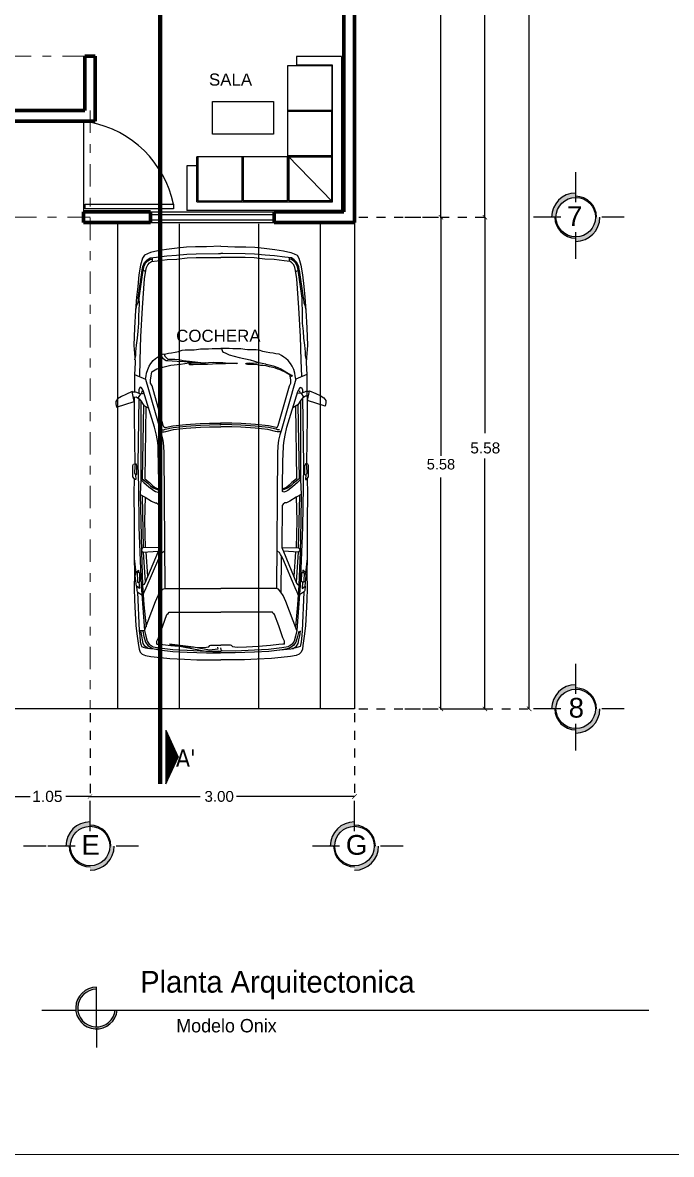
# Model space of a CAD drawing. Header units: inches. Extents: x 0.9 to 45.9, y 0.4 to 30.4.
# Drawn here: x 9.45 to 16.81, y 0.38 to 13.21 of the extents above; entities that cross this region are included whole.
import ezdxf

# ---------------------------------------------------------------- set-up
doc = ezdxf.new("R2010")
doc.units = ezdxf.units.IN
doc.header["$MEASUREMENT"] = 0
for name, pattern in [('ACAD_ISO02W100', [15, 12, -3]), ('DASHDOT', [25.4, 12.7, -6.35, 0, -6.35]), ('JIS_09_08', [10.75, 8, -0.55, 0.55, -0.55, 0.55, -0.55])]:
    doc.linetypes.add(name, pattern=pattern)
for name, color, linetype in [('ACABADO', 7, 'Continuous'), ('corte', 6, 'Continuous'), ('MUEBLES', 8, 'Continuous'), ('MUROHATCH', 5, 'Continuous'), ('MUROS', 9, 'Continuous'), ('TEXTO', 142, 'Continuous'), ('TEXTOS', 7, 'Continuous'), ('VENTANAS', 143, 'Continuous')]:
    doc.layers.add(name, color=color, linetype=linetype)
for name, color, linetype, lineweight in [('EJES', 252, 'DASHDOT', 9), ('MUROS 12CMS', 12, 'Continuous', 70), ('PIE D PLANO', 1, 'Continuous', 18), ('sombras', 253, 'Continuous', 0)]:
    doc.layers.add(name, color=color, linetype=linetype, lineweight=lineweight)
doc.styles.add('COTAS', font='Tahoma.ttf', dxfattribs={"height": 0.1})
doc.styles.add('COTAS II', font='Arial.ttf', dxfattribs={"height": 0.1})
doc.styles.get("Standard").update_dxf_attribs({"font": 'Arial.ttf'})
doc.styles.add('TEXTO', font='Arial.ttf', dxfattribs={"width": 0.8, "height": 0.2})

# ---------------------------------------------------------------- blocks, each defined once
blk = doc.blocks.new('_ArchTick')
at = {"color": 0, "linetype": 'ByBlock', "const_width": 0.15}
blk.add_lwpolyline([(-0.5, -0.5), (0.5, 0.5)], dxfattribs=at)
blk = doc.blocks.new('sillon L')
at = {"color": 6}
blk.add_line((36.358, 22.656), (36.968, 23.282), dxfattribs=at)
at = {"layer": 'TEXTOS', "ltscale": 2}
for p, q in [((34.985, 22.794), (34.985, 23.402)), ((37.088, 23.402), (34.985, 23.402)), ((37.088, 21.307), (37.088, 23.402)), ((35.122, 22.794), (34.985, 22.794)), ((36.48, 21.307), (36.48, 21.437)), ((37.088, 21.307), (36.48, 21.307))]:
    blk.add_line(p, q, dxfattribs=at)
at = {"layer": 'TEXTOS', "color": 6, "ltscale": 2}
for p, q in [((35.122, 23.282), (36.968, 23.282)), ((35.122, 23.282), (35.122, 22.672)), ((35.138, 22.672), (35.138, 23.272)), ((35.138, 23.272), (35.738, 23.272)), ((35.738, 23.272), (35.738, 22.672)), ((36.358, 23.272), (35.754, 23.272)), ((35.754, 22.672), (35.754, 23.272)), ((36.358, 23.272), (36.358, 22.672)), ((36.358, 21.437), (36.358, 23.272)), ((36.958, 23.272), (36.374, 23.272)), ((36.374, 22.672), (36.374, 23.272)), ((36.958, 23.272), (36.958, 22.672)), ((36.968, 23.282), (36.968, 21.427)), ((36.358, 22.672), (35.122, 22.672)), ((36.358, 22.656), (36.968, 22.656)), ((36.374, 22.672), (36.968, 22.672)), ((36.958, 22.656), (36.958, 22.056)), ((36.958, 22.056), (36.358, 22.056)), ((36.358, 22.037), (36.958, 22.037)), ((36.958, 21.437), (36.958, 22.037)), ((36.958, 21.437), (36.358, 21.437)), ((36.968, 21.427), (36.48, 21.427))]:
    blk.add_line(p, q, dxfattribs=at)
blk = doc.blocks.new('A$C55436A61')
at = {"color": 7}
for p, q in [((0.279, 3.015), (0.251, 2.968)), ((2.101, 3.023), (2.13, 2.977))]:
    blk.add_line(p, q, dxfattribs=at)
for points in [[(1.189, 4.689), (1.03, 4.683), (0.904, 4.682), (0.801, 4.679), (0.696, 4.669), (0.574, 4.651), (0.477, 4.636), (0.393, 4.618), (0.358, 4.604), (0.324, 4.587), (0.303, 4.556), (0.279, 4.474), (0.261, 4.364), (0.248, 4.233), (0.235, 4.111), (0.222, 3.96), (0.212, 3.765), (0.204, 3.564), (0.214, 3.429), (0.22, 3.373), (0.211, 3.23), (0.21, 3.036)], [(1.189, 4.689), (1.349, 4.683), (1.475, 4.682), (1.578, 4.679), (1.683, 4.669), (1.805, 4.651), (1.902, 4.636), (1.986, 4.618), (2.021, 4.604), (2.055, 4.587), (2.076, 4.556), (2.099, 4.474), (2.118, 4.364), (2.131, 4.233), (2.144, 4.111), (2.157, 3.96), (2.167, 3.765), (2.175, 3.564), (2.164, 3.429), (2.159, 3.373), (2.168, 3.23), (2.171, 2.753), (2.164, 2.223)], [(0.27, 3.211), (0.277, 3.398), (0.284, 3.668), (0.303, 3.99), (0.326, 4.322), (0.34, 4.415), (0.347, 4.448), (0.361, 4.48), (0.382, 4.501), (0.403, 4.516), (0.468, 4.524), (0.582, 4.539), (0.69, 4.545), (0.809, 4.557), (0.912, 4.561), (1.053, 4.562), (1.164, 4.563), (1.189, 4.563)], [(0.298, 4.423), (0.305, 4.461), (0.325, 4.505), (0.355, 4.534), (0.388, 4.557), (0.462, 4.566), (0.578, 4.582), (0.687, 4.587), (0.806, 4.6), (0.911, 4.604), (1.164, 4.606), (1.188, 4.606)], [(0.312, 4.42), (0.319, 4.457), (0.337, 4.496), (0.364, 4.523), (0.393, 4.543), (0.412, 4.545)], [(0.413, 4.56), (0.412, 4.517)], [(2.109, 3.211), (2.102, 3.398), (2.095, 3.668), (2.076, 3.99), (2.052, 4.322), (2.039, 4.415), (2.032, 4.448), (2.018, 4.48), (1.997, 4.501), (1.976, 4.516), (1.911, 4.524), (1.796, 4.539), (1.689, 4.545), (1.57, 4.557), (1.467, 4.561), (1.326, 4.562), (1.214, 4.563), (1.189, 4.563)], [(2.081, 4.423), (2.074, 4.461), (2.054, 4.505), (2.024, 4.534), (1.991, 4.557), (1.916, 4.566), (1.8, 4.582), (1.692, 4.587), (1.573, 4.6), (1.468, 4.604), (1.215, 4.606), (1.191, 4.606)], [(1.966, 4.56), (1.967, 4.517)], [(2.067, 4.42), (2.06, 4.457), (2.042, 4.496), (2.015, 4.523), (1.986, 4.543), (1.966, 4.545)], [(0.217, 3.4), (0.226, 3.45), (0.225, 3.493), (0.234, 3.567), (0.246, 3.646), (0.252, 3.725), (0.261, 3.816), (0.26, 3.906), (0.263, 3.966), (0.267, 4.04), (0.266, 4.102), (0.311, 4.417)], [(0.252, 4.099), (0.252, 4.103), (0.297, 4.419)], [(0.338, 4.404), (0.298, 4.423)], [(2.04, 4.404), (2.081, 4.423)], [(2.162, 3.4), (2.153, 3.45), (2.153, 3.493), (2.144, 3.567), (2.133, 3.646), (2.127, 3.725), (2.118, 3.816), (2.119, 3.906), (2.116, 3.966), (2.112, 4.04), (2.113, 4.102), (2.068, 4.417)], [(2.127, 4.099), (2.127, 4.103), (2.082, 4.419)], [(0.252, 4.099), (0.248, 4.047), (0.235, 4.021), (0.222, 3.965)], [(2.127, 4.099), (2.131, 4.047), (2.143, 4.021), (2.157, 3.965)], [(0.338, 3.181), (0.345, 3.222), (0.347, 3.25), (0.361, 3.291), (0.377, 3.33), (0.398, 3.361), (0.425, 3.394), (0.45, 3.416), (0.474, 3.431), (0.501, 3.452), (0.526, 3.465), (0.565, 3.47), (0.596, 3.479), (0.632, 3.482), (0.672, 3.49), (0.71, 3.497), (0.753, 3.511), (0.786, 3.516), (0.846, 3.517), (0.887, 3.517), (0.915, 3.52), (0.961, 3.525), (1.018, 3.526), (1.052, 3.526), (1.092, 3.529), (1.125, 3.532), (1.159, 3.532), (1.189, 3.53)], [(0.548, 3.467), (0.556, 3.444), (0.572, 3.427), (0.591, 3.41), (0.618, 3.41), (0.668, 3.409), (0.713, 3.404), (0.763, 3.394), (0.837, 3.387), (0.901, 3.379), (0.995, 3.367), (1.052, 3.371), (1.106, 3.375), (1.152, 3.372), (1.214, 3.37), (1.278, 3.364), (1.376, 3.363), (1.381, 3.361), (1.364, 3.356), (1.307, 3.359), (1.245, 3.355), (1.135, 3.356), (1.095, 3.351), (1.039, 3.347), (0.996, 3.347), (0.915, 3.348), (0.877, 3.344), (0.834, 3.346), (0.837, 3.356), (1.001, 3.362), (1.018, 3.371), (1.016, 3.37)], [(2.041, 3.181), (2.034, 3.222), (2.032, 3.25), (2.018, 3.291), (2.001, 3.33), (1.98, 3.361), (1.954, 3.394), (1.928, 3.416), (1.905, 3.431), (1.878, 3.452), (1.852, 3.465), (1.814, 3.47), (1.783, 3.479), (1.747, 3.482), (1.707, 3.49), (1.669, 3.497), (1.626, 3.511), (1.592, 3.516), (1.532, 3.517), (1.492, 3.517), (1.464, 3.52), (1.418, 3.525), (1.361, 3.526), (1.327, 3.526), (1.287, 3.529), (1.254, 3.532), (1.22, 3.532), (1.189, 3.53)], [(1.2, 3.53), (1.208, 3.496), (1.222, 3.489), (1.246, 3.479), (1.286, 3.46), (1.398, 3.43), (1.522, 3.402), (1.622, 3.373), (1.696, 3.356), (1.701, 3.353), (1.741, 3.346), (1.784, 3.334), (1.837, 3.314), (1.87, 3.299), (1.908, 3.277), (1.96, 3.248), (1.991, 3.229), (2, 3.217), (1.991, 3.213), (1.965, 3.234), (1.943, 3.246), (1.92, 3.261), (1.886, 3.277), (1.863, 3.287), (1.839, 3.297), (1.81, 3.307), (1.782, 3.314), (1.744, 3.324), (1.705, 3.334), (1.667, 3.339), (1.639, 3.339), (1.605, 3.345), (1.562, 3.35), (1.529, 3.348), (1.493, 3.35), (1.479, 3.353), (1.474, 3.36), (1.486, 3.365), (1.52, 3.367), (1.562, 3.364), (1.598, 3.366), (1.612, 3.376)], [(0.4, 3.219), (0.407, 3.266), (0.464, 3.299), (0.533, 3.32), (0.624, 3.341), (0.732, 3.354), (0.88, 3.374)], [(0.506, 3.455), (0.529, 3.425), (0.551, 3.406), (0.57, 3.396), (0.589, 3.396), (0.637, 3.391), (0.696, 3.385), (0.777, 3.383), (0.847, 3.375), (0.958, 3.371)], [(0.212, 3.237), (0.338, 3.181), (0.505, 2.595), (0.518, 2.552), (0.532, 2.49), (0.54, 2.423), (0.545, 2.342), (0.556, 0.808)], [(0.559, 2.634), (0.548, 2.634), (0.538, 2.657), (0.41, 3.108), (0.393, 3.138), (0.393, 3.17), (0.4, 3.219)], [(1.819, 2.634), (1.831, 2.634), (1.841, 2.657), (1.969, 3.108), (1.985, 3.138), (1.986, 3.17), (1.979, 3.219)], [(2.167, 3.237), (2.041, 3.181), (1.874, 2.595), (1.861, 2.552), (1.846, 2.49), (1.839, 2.423), (1.834, 2.342), (1.823, 0.808)], [(0.283, 2.936), (0.283, 2.93), (0.283, 2.044), (0.317, 2.011), (0.374, 1.962), (0.429, 1.921), (0.451, 1.907), (0.475, 1.903), (0.487, 1.908), (0.487, 1.925), (0.486, 1.949), (0.484, 2.256), (0.481, 2.328), (0.478, 2.421), (0.475, 2.466), (0.46, 2.547), (0.44, 2.64), (0.313, 3.042), (0.301, 3.071), (0.286, 3.088), (0.277, 3.09), (0.262, 3.064), (0.262, 3.022)], [(2.095, 2.939), (2.096, 2.93), (2.096, 2.044), (2.062, 2.011), (2.004, 1.962), (1.95, 1.921), (1.928, 1.907), (1.904, 1.903), (1.892, 1.908), (1.892, 1.925), (1.892, 1.949), (1.895, 2.256), (1.898, 2.328), (1.901, 2.421), (1.904, 2.466), (1.919, 2.547), (1.938, 2.64), (2.066, 3.042), (2.078, 3.071), (2.093, 3.088), (2.102, 3.09), (2.116, 3.064), (2.117, 3.029)], [(0.32, 3.021), (0.283, 3.014), (0.237, 3.031), (0.221, 3.036), (0.204, 3.036), (0.189, 3.036), (0.185, 3.041), (0.113, 3.01), (0.065, 2.987), (0.02, 2.961), (0, 2.928), (0, 2.902), (0.009, 2.866), (0.208, 2.931), (0.185, 3.041)], [(0.198, 2.979), (0.23, 2.981), (0.265, 2.959), (0.282, 2.937), (0.317, 2.883), (0.373, 2.852)], [(0.209, 2.98), (0.208, 2.753), (0.215, 2.223)], [(0.261, 2.962), (0.25, 2.219), (0.255, 1.966), (0.261, 1.505), (0.288, 0.842), (0.296, 0.743), (0.326, 0.331)], [(0.294, 3.049), (0.291, 3.015)], [(2.183, 2.988), (2.151, 2.99), (2.116, 2.968), (2.099, 2.946), (2.065, 2.89), (2.009, 2.859)], [(2.118, 2.969), (2.129, 2.219), (2.124, 1.966), (2.118, 1.505), (2.091, 0.842), (2.083, 0.743), (2.053, 0.331)], [(2.061, 3.029), (2.098, 3.022), (2.143, 3.04), (2.159, 3.045), (2.176, 3.045), (2.191, 3.046), (2.195, 3.05), (2.268, 3.02), (2.316, 2.997), (2.361, 2.972), (2.381, 2.939), (2.382, 2.913), (2.373, 2.877), (2.174, 2.94), (2.195, 3.05)], [(2.085, 3.049), (2.087, 3.024)], [(0.314, 2.888), (0.3, 2.054), (0.361, 2.005), (0.393, 1.974), (0.423, 1.95), (0.449, 1.939), (0.487, 1.925)], [(0.339, 2.87), (0.328, 2.052), (0.381, 2.01), (0.412, 1.979), (0.439, 1.958), (0.46, 1.948), (0.486, 1.939)], [(2.065, 2.891), (2.079, 2.054), (2.017, 2.005), (1.986, 1.974), (1.956, 1.95), (1.93, 1.939), (1.892, 1.925)], [(2.039, 2.876), (2.051, 2.052), (1.998, 2.01), (1.966, 1.979), (1.94, 1.958), (1.918, 1.948), (1.892, 1.939)], [(0.505, 2.595), (0.515, 2.586), (0.527, 2.584), (0.548, 2.584), (0.567, 2.591), (0.653, 2.611), (0.799, 2.626), (0.961, 2.637), (1.064, 2.641), (1.18, 2.641), (1.189, 2.641)], [(0.522, 2.613), (0.526, 2.609), (0.529, 2.609), (0.543, 2.609), (0.56, 2.615), (0.649, 2.635), (0.796, 2.651), (0.959, 2.662), (1.063, 2.666), (1.181, 2.667), (1.19, 2.666)], [(0.559, 2.634), (0.646, 2.653), (0.795, 2.669), (0.958, 2.68), (1.063, 2.684), (1.181, 2.685), (1.191, 2.684)], [(1.819, 2.634), (1.733, 2.653), (1.584, 2.669), (1.42, 2.68), (1.316, 2.684), (1.198, 2.685), (1.188, 2.684)], [(1.856, 2.613), (1.852, 2.609), (1.85, 2.609), (1.835, 2.609), (1.819, 2.615), (1.73, 2.635), (1.582, 2.651), (1.419, 2.662), (1.316, 2.666), (1.198, 2.667), (1.188, 2.666)], [(1.874, 2.595), (1.864, 2.586), (1.852, 2.584), (1.831, 2.584), (1.812, 2.591), (1.725, 2.611), (1.58, 2.626), (1.418, 2.637), (1.315, 2.641), (1.199, 2.641), (1.189, 2.641)], [(0.224, 2.096), (0.228, 2.044), (0.216, 2.044), (0.207, 2.056), (0.194, 2.077), (0.194, 2.204), (0.2, 2.22), (0.215, 2.223), (0.229, 2.223), (0.229, 2.211)], [(2.154, 2.096), (2.151, 2.044), (2.163, 2.044), (2.172, 2.056), (2.185, 2.077), (2.185, 2.204), (2.178, 2.22), (2.164, 2.223), (2.15, 2.223), (2.15, 2.211)], [(0.208, 2.054), (0.205, 1.888), (0.208, 1.571), (0.209, 1.148), (0.227, 0.988)], [(2.171, 2.054), (2.174, 1.888), (2.171, 1.571), (2.17, 1.148), (2.152, 0.988)], [(0.283, 2.044), (0.277, 1.875), (0.282, 1.569), (0.29, 1.223), (0.304, 0.847), (0.319, 0.624), (0.342, 0.375)], [(2.096, 2.044), (2.102, 1.875), (2.097, 1.569), (2.089, 1.223), (2.074, 0.847), (2.06, 0.624), (2.037, 0.375)], [(0.277, 1.875), (0.332, 1.844), (0.406, 1.799), (0.445, 1.78), (0.462, 1.779), (0.481, 1.766), (0.491, 1.75), (0.493, 1.728), (0.496, 1.304), (0.495, 1.275), (0.487, 1.256), (0.478, 1.23), (0.328, 0.871), (0.319, 0.853), (0.304, 0.847)], [(0.297, 1.863), (0.311, 1.271)], [(0.332, 1.844), (0.325, 1.577), (0.332, 1.272)], [(2.102, 1.875), (2.046, 1.844), (1.972, 1.799), (1.934, 1.78), (1.917, 1.779), (1.898, 1.766), (1.888, 1.75), (1.886, 1.728), (1.882, 1.304), (1.884, 1.275), (1.892, 1.256), (1.901, 1.23), (2.051, 0.871), (2.06, 0.853), (2.074, 0.847)], [(2.046, 1.844), (2.054, 1.577), (2.046, 1.272)], [(2.082, 1.863), (2.068, 1.271)], [(0.209, 1.168), (0.213, 0.975), (0.209, 0.814), (0.21, 0.676), (0.219, 0.531), (0.227, 0.385), (0.242, 0.268), (0.258, 0.163), (0.263, 0.12), (0.277, 0.089), (0.299, 0.066), (0.335, 0.049), (0.397, 0.038), (0.505, 0.025), (0.612, 0.016), (0.777, 0.008), (0.918, 0.001), (1.111, 0.001), (1.189, 0)], [(0.233, 0.834), (0.236, 0.786), (0.241, 0.772), (0.26, 0.758), (0.296, 0.739), (0.311, 0.739), (0.322, 0.768), (0.343, 0.818), (0.486, 1.151), (0.51, 1.194), (0.524, 1.216), (0.549, 1.232), (0.553, 1.232)], [(0.495, 1.275), (0.306, 1.271), (0.296, 1.257), (0.292, 1.238), (0.301, 1.228), (0.306, 1.221), (0.478, 1.231)], [(0.311, 1.221), (0.332, 0.88)], [(0.34, 1.223), (0.359, 0.946)], [(0.499, 1.174), (0.502, 1.156), (0.507, 0.768)], [(2.17, 1.168), (2.166, 0.975), (2.17, 0.814), (2.168, 0.676), (2.16, 0.531), (2.152, 0.385), (2.136, 0.268), (2.121, 0.163), (2.116, 0.12), (2.102, 0.089), (2.08, 0.066), (2.044, 0.049), (1.982, 0.038), (1.874, 0.025), (1.767, 0.016), (1.602, 0.008), (1.461, 0.001), (1.268, 0.001), (1.189, 0)], [(2.146, 0.834), (2.143, 0.786), (2.138, 0.772), (2.119, 0.758), (2.083, 0.739), (2.067, 0.739), (2.057, 0.768), (2.036, 0.818), (1.893, 1.151), (1.869, 1.194), (1.855, 1.216), (1.829, 1.232), (1.826, 1.232)], [(1.88, 1.174), (1.876, 1.156), (1.872, 0.768)], [(1.884, 1.275), (2.073, 1.271), (2.082, 1.257), (2.087, 1.238), (2.077, 1.228), (2.073, 1.221), (1.901, 1.231)], [(2.039, 1.223), (2.019, 0.946)], [(2.068, 1.221), (2.047, 0.88)], [(0.261, 0.882), (0.267, 0.81), (0.233, 0.834), (0.22, 0.958), (0.225, 0.977), (0.227, 0.989), (0.255, 1.018), (0.256, 0.991)], [(2.118, 0.882), (2.112, 0.81), (2.146, 0.834), (2.158, 0.958), (2.154, 0.977), (2.152, 0.989), (2.123, 1.018), (2.123, 0.991)], [(0.326, 0.331), (0.449, 0.662), (0.48, 0.729), (0.506, 0.767), (0.534, 0.801), (0.556, 0.808), (1.189, 0.808)], [(2.053, 0.331), (1.93, 0.662), (1.899, 0.729), (1.873, 0.767), (1.845, 0.801), (1.823, 0.808), (1.189, 0.808)], [(0.245, 0.769), (0.266, 0.328), (0.271, 0.276), (0.276, 0.204), (0.277, 0.201)], [(2.134, 0.769), (2.113, 0.328), (2.108, 0.276), (2.102, 0.204), (2.102, 0.201)], [(0.465, 0.179), (0.465, 0.21), (0.484, 0.251), (0.531, 0.387), (0.579, 0.514), (0.593, 0.526), (0.603, 0.539), (1.189, 0.539)], [(1.913, 0.179), (1.914, 0.21), (1.895, 0.251), (1.848, 0.387), (1.8, 0.514), (1.785, 0.526), (1.776, 0.539), (1.189, 0.539)], [(0.326, 0.331), (0.313, 0.33), (0.266, 0.328)], [(0.517, 0.112), (0.394, 0.126), (0.366, 0.13), (0.329, 0.154), (0.31, 0.187), (0.303, 0.228), (0.293, 0.273), (0.285, 0.329)], [(0.305, 0.325), (0.319, 0.263), (0.335, 0.202), (0.364, 0.163), (0.414, 0.127), (0.493, 0.115), (0.645, 0.095), (0.807, 0.086), (1.027, 0.079), (1.165, 0.08), (1.188, 0.078)], [(0.326, 0.331), (0.341, 0.269), (0.355, 0.211), (0.379, 0.178), (0.423, 0.148), (0.496, 0.136), (0.647, 0.116), (0.808, 0.108), (1.027, 0.1), (1.166, 0.102), (1.189, 0.1)], [(2.053, 0.331), (2.038, 0.269), (2.023, 0.211), (1.999, 0.178), (1.956, 0.148), (1.882, 0.136), (1.732, 0.116), (1.571, 0.108), (1.352, 0.1), (1.213, 0.102), (1.189, 0.1)], [(2.074, 0.325), (2.059, 0.263), (2.043, 0.202), (2.015, 0.163), (1.964, 0.127), (1.885, 0.115), (1.734, 0.095), (1.572, 0.086), (1.352, 0.079), (1.214, 0.08), (1.191, 0.078)], [(1.862, 0.112), (1.985, 0.126), (2.013, 0.13), (2.05, 0.154), (2.069, 0.187), (2.076, 0.228), (2.086, 0.273), (2.094, 0.329)], [(0.276, 0.204), (0.286, 0.168), (0.289, 0.152), (0.31, 0.142), (0.337, 0.138), (0.382, 0.128)], [(0.465, 0.179), (0.484, 0.177), (0.532, 0.173), (0.623, 0.164), (0.759, 0.151), (0.898, 0.142), (1, 0.14), (1.029, 0.143), (1.053, 0.148), (1.067, 0.163), (1.079, 0.168), (1.189, 0.168)], [(1.153, 0.144), (1.156, 0.121), (1.061, 0.11), (0.882, 0.142), (0.61, 0.178), (0.879, 0.125), (1.02, 0.1), (1.175, 0.092), (1.197, 0.104), (1.189, 0.135)], [(1.913, 0.179), (1.894, 0.177), (1.847, 0.173), (1.756, 0.164), (1.619, 0.151), (1.481, 0.142), (1.379, 0.14), (1.35, 0.143), (1.326, 0.148), (1.312, 0.163), (1.3, 0.168), (1.189, 0.168)], [(2.102, 0.204), (2.093, 0.168), (2.09, 0.152), (2.069, 0.142), (2.042, 0.138), (1.997, 0.128)]]:
    blk.add_lwpolyline(points, dxfattribs=at)
for points in [[(0.235, 2.101), (0.237, 2.106), (0.237, 2.12), (0.236, 2.199), (0.234, 2.209), (0.22, 2.214), (0.215, 2.197), (0.211, 2.118), (0.218, 2.104), (0.225, 2.094)], [(2.144, 2.101), (2.142, 2.106), (2.142, 2.12), (2.143, 2.199), (2.145, 2.209), (2.159, 2.214), (2.164, 2.197), (2.168, 2.118), (2.161, 2.104), (2.153, 2.094)], [(0.259, 0.882), (0.271, 0.886), (0.273, 0.906), (0.27, 0.972), (0.268, 0.989), (0.258, 0.991), (0.249, 0.989), (0.241, 0.982), (0.241, 0.98), (0.245, 0.903), (0.247, 0.891), (0.247, 0.882), (0.261, 0.882)], [(2.12, 0.882), (2.108, 0.886), (2.106, 0.906), (2.109, 0.972), (2.111, 0.989), (2.121, 0.991), (2.13, 0.989), (2.137, 0.982), (2.137, 0.98), (2.134, 0.903), (2.132, 0.891), (2.132, 0.882), (2.118, 0.882)]]:
    blk.add_lwpolyline(points, close=True, dxfattribs=at)

msp = doc.modelspace()

# ---------------------------------------------------------------- hatches: boundary and pattern name
at = {"layer": 'corte', "lineweight": 5}
h = msp.add_hatch(dxfattribs=at)
h.set_pattern_fill('JIS_LC_20A', color=256, scale=0.0005, angle=90, style=0)
h.set_pattern_definition([(225, (1283.890207, 856.852252), (-0.00707106781, 0.00707106781), []), (225, (1283.890207, 856.851752), (-0.00707106781, 0.00707106781), [])])
h.paths.add_polyline_path([(11.072, 4.581), (11.072, 5.188), (11.21, 4.884)])
at = {"layer": 'sombras', "lineweight": 0}
h = msp.add_hatch(color=7, dxfattribs=at)
h.set_gradient(color1=(255, 255, 255), one_color=1, tint=1)
h.paths.add_polyline_path([(10.519, 2.016), (10.496, 2.016, -2.241724), (10.284, 2.251), (10.284, 2.274, 2.257752)])
at = {"layer": 'VENTANAS'}
h = msp.add_hatch(color=0, dxfattribs=at)
h.paths.add_polyline_path([(15.447, 11.006), (15.497, 11.006, -0.414214), (15.721, 11.23), (15.721, 11.28, 0.414214)])
h.paths.add_polyline_path([(15.721, 10.782), (15.721, 10.732, 0.414214), (15.995, 11.006), (15.945, 11.006, -0.414214)])
h = msp.add_hatch(color=0, dxfattribs=at)
h.paths.add_polyline_path([(15.721, 11.243), (15.721, 11.23, -0.414214), (15.945, 11.006), (15.958, 11.006, 0.414214)])
h.paths.add_polyline_path([(15.721, 10.782, -0.414214), (15.497, 11.006), (15.484, 11.006, 0.414214), (15.721, 10.77)])
h = msp.add_hatch(color=0, dxfattribs=at)
h.paths.add_polyline_path([(15.447, 5.431), (15.497, 5.431, -0.414214), (15.721, 5.655), (15.721, 5.705, 0.414214)])
h.paths.add_polyline_path([(15.721, 5.207), (15.721, 5.157, 0.414214), (15.995, 5.431), (15.945, 5.431, -0.414214)])
h = msp.add_hatch(color=0, dxfattribs=at)
h.paths.add_polyline_path([(15.721, 5.668), (15.721, 5.655, -0.414214), (15.945, 5.431), (15.958, 5.431, 0.414214)])
h.paths.add_polyline_path([(15.721, 5.207, -0.414214), (15.497, 5.431), (15.484, 5.431, 0.414214), (15.721, 5.194)])
h = msp.add_hatch(color=0, dxfattribs=at)
h.paths.add_polyline_path([(9.937, 3.876), (9.987, 3.876, -0.414214), (10.211, 4.1), (10.211, 4.15, 0.414214)])
h.paths.add_polyline_path([(10.211, 3.652), (10.211, 3.602, 0.414214), (10.486, 3.876), (10.436, 3.876, -0.414214)])
h = msp.add_hatch(color=0, dxfattribs=at)
h.paths.add_polyline_path([(10.211, 4.113), (10.211, 4.1, -0.414214), (10.436, 3.876), (10.448, 3.876, 0.414214)])
h.paths.add_polyline_path([(10.211, 3.652, -0.414214), (9.987, 3.876), (9.975, 3.876, 0.414214), (10.211, 3.639)])
h = msp.add_hatch(color=0, dxfattribs=at)
h.paths.add_polyline_path([(12.937, 3.876), (12.987, 3.876, -0.414214), (13.211, 4.1), (13.211, 4.15, 0.414214)])
h.paths.add_polyline_path([(13.211, 3.652), (13.211, 3.602, 0.414214), (13.486, 3.876), (13.436, 3.876, -0.414214)])
h = msp.add_hatch(color=0, dxfattribs=at)
h.paths.add_polyline_path([(13.211, 4.113), (13.211, 4.1, -0.414214), (13.436, 3.876), (13.448, 3.876, 0.414214)])
h.paths.add_polyline_path([(13.211, 3.652, -0.414214), (12.987, 3.876), (12.975, 3.876, 0.414214), (13.211, 3.639)])

# ---------------------------------------------------------------- linework, layer by layer
for p, q in [((13.211, 10.946), (13.211, 5.431)), ((13.211, 5.431), (4.211, 5.431))]:
    msp.add_line(p, q)
at = {"color": 7}
for p, q in [((10.284, 1.826), (10.284, 2.274)), ((9.664, 2.016), (10.05, 2.016)), ((10.073, 2.016), (16.551, 2.016)), ((10.284, 1.811), (10.284, 1.59))]:
    msp.add_line(p, q, dxfattribs=at)
at = {"color": 53, "linetype": 'ByBlock', "true_color": 0xddc679}
msp.add_lwpolyline([(11.599, 11.947), (11.599, 12.319), (12.293, 12.319), (12.293, 11.947)], close=True, dxfattribs=at)
at = {"color": 7}
for radius in [0.236, 0.213]:
    msp.add_arc((10.284, 2.039), radius, 90, 354.4422, dxfattribs=at)
at = {"layer": 'corte'}
for p, q in [((11.072, 5.188), (11.072, 4.581)), ((11.072, 5.188), (11.21, 4.884)), ((11.072, 4.581), (11.21, 4.884))]:
    msp.add_line(p, q, dxfattribs=at)
at = {"layer": 'corte', "linetype": 'JIS_09_08', "ltscale": 0.1, "const_width": 0.05}
msp.add_lwpolyline([(11.007, 26.237), (11.007, 4.581)], dxfattribs=at)
at = {"layer": 'EJES', "ltscale": 0.02}
for p, q in [((10.151, 12.831), (4.211, 12.831)), ((10.211, 12.216), (10.211, 5.431)), ((10.211, 11.006), (4.211, 11.006))]:
    msp.add_line(p, q, dxfattribs=at)
at = {"layer": 'MUEBLES', "ltscale": 0.03}
for p, q in [((15.721, 11.176, 0.03), (15.721, 11.518, 0.03)), ((15.551, 11.006, 0.03), (15.242, 11.006, 0.03)), ((16.272, 11.006, 0.03), (16.016, 11.006, 0.03)), ((16.126, 11.006, 0.03), (16.016, 11.006, 0.03)), ((15.721, 10.533, 0.03), (15.721, 10.836, 0.03)), ((15.721, 5.601, 0.03), (15.721, 5.943, 0.03)), ((15.551, 5.431, 0.03), (15.242, 5.431, 0.03)), ((16.272, 5.431, 0.03), (16.016, 5.431, 0.03)), ((16.126, 5.431, 0.03), (16.016, 5.431, 0.03)), ((15.721, 4.958, 0.03), (15.721, 5.261, 0.03)), ((10.211, 4.046), (10.211, 4.388)), ((13.211, 4.046), (13.211, 4.388)), ((9.712, 3.876), (9.457, 3.876)), ((9.566, 3.876), (9.457, 3.876)), ((10.041, 3.876), (9.733, 3.876)), ((10.762, 3.876), (10.507, 3.876)), ((10.616, 3.876), (10.507, 3.876)), ((13.041, 3.876), (12.733, 3.876)), ((13.762, 3.876), (13.507, 3.876)), ((13.616, 3.876), (13.507, 3.876))]:
    msp.add_line(p, q, dxfattribs=at)
for centre in [(15.721, 11.006, 0.03), (15.721, 5.431, 0.03), (10.211, 3.876), (13.211, 3.876)]:
    msp.add_circle(centre, 0.224, dxfattribs=at)
for centre, radius, start, end in [((15.721, 11.006, 0.03), 0.274, 90, 180), ((15.721, 11.006, 0.03), 0.237, 0, 90), ((15.721, 11.006, 0.03), 0.237, 180, 270), ((15.721, 11.006, 0.03), 0.274, 270, 0), ((15.721, 5.431, 0.03), 0.274, 90, 180), ((15.721, 5.431, 0.03), 0.237, 0, 90), ((15.721, 5.431, 0.03), 0.237, 180, 270), ((15.721, 5.431, 0.03), 0.274, 270, 0), ((10.211, 3.876), 0.274, 90, 180), ((10.211, 3.876), 0.237, 0, 90), ((13.211, 3.876), 0.274, 90, 180), ((13.211, 3.876), 0.237, 0, 90), ((10.211, 3.876), 0.237, 180, 270), ((10.211, 3.876), 0.274, 270, 0), ((13.211, 3.876), 0.237, 180, 270), ((13.211, 3.876), 0.274, 270, 0)]:
    msp.add_arc(centre, radius, start, end, dxfattribs=at)
at = {"layer": 'MUROS', "color": 252}
for p, q in [((10.136, 12.081), (10.136, 11.066)), ((10.523, 10.931), (10.523, 5.431)), ((11.223, 10.931), (11.223, 5.431)), ((12.123, 10.931), (12.123, 5.431)), ((12.823, 10.931), (12.823, 5.431))]:
    msp.add_line(p, q, dxfattribs=at)
msp.add_lwpolyline([(11.157, 11.152), (11.157, 11.102), (10.157, 11.102), (10.157, 11.152), (11.157, 11.152)], dxfattribs=at)
msp.add_arc((9.988, 10.909), 1.194, 11.7807, 79.2188, dxfattribs=at)
at = {"layer": 'MUROS 12CMS'}
for p, q in [((13.211, 10.946), (13.211, 19.516)), ((13.091, 15.696), (13.091, 11.066)), ((10.151, 12.831), (10.271, 12.831)), ((10.151, 12.831), (10.151, 12.216)), ((10.271, 12.831), (10.271, 12.096)), ((9.336, 12.216), (10.151, 12.216)), ((9.336, 12.096), (10.271, 12.096)), ((10.136, 11.066), (10.136, 10.946)), ((10.898, 11.066), (10.136, 11.066)), ((10.898, 11.066), (10.898, 10.946)), ((12.298, 11.066), (12.298, 10.946)), ((13.091, 11.066), (12.298, 11.066)), ((10.898, 10.946), (10.136, 10.946)), ((13.211, 10.946), (12.298, 10.946))]:
    msp.add_line(p, q, dxfattribs=at)
at = {"layer": 'PIE D PLANO'}
msp.add_line((45.943, 0.38), (0.943, 0.38), dxfattribs=at)
at = {"layer": 'VENTANAS', "ltscale": 0.008}
for p, q in [((15.192, 5.431, 0.03), (15.195, 15.35, 0.03)), ((14.691, 11.006, 0.03), (14.691, 15.055, 0.03)), ((14.192, 11.006, 0.03), (14.192, 13.3, 0.03)), ((14.192, 11.006, 0.03), (14.192, 8.3, 0.03)), ((14.691, 11.006, 0.03), (14.691, 8.559, 0.03)), ((14.691, 5.431, 0.03), (14.691, 8.27, 0.03)), ((14.192, 5.431, 0.03), (14.192, 8.055, 0.03)), ((9.161, 4.438, 0.009), (9.531, 4.438, 0.009)), ((10.211, 4.438, 0.009), (9.938, 4.438, 0.009)), ((10.211, 4.438), (11.462, 4.438)), ((13.211, 4.438), (11.871, 4.438))]:
    msp.add_line(p, q, dxfattribs=at)
at = {"layer": 'VENTANAS'}
for p, q in [((10.898, 11.066), (12.298, 11.066)), ((10.898, 11.036), (12.298, 11.036)), ((10.898, 10.976), (12.298, 10.976)), ((10.898, 10.946), (12.298, 10.946))]:
    msp.add_line(p, q, dxfattribs=at)
at = {"layer": 'VENTANAS', "linetype": 'ACAD_ISO02W100', "ltscale": 0.008}
for p, q in [((13.261, 11.006, 0.03), (14.242, 11.006, 0.03)), ((13.782, 11.006, 0.03), (14.741, 11.006, 0.03)), ((13.261, 5.431, 0.03), (14.242, 5.431, 0.03)), ((13.782, 5.431, 0.03), (14.741, 5.431, 0.03)), ((14.281, 5.431, 0.03), (15.242, 5.431, 0.03)), ((10.211, 5.381, 0.009), (10.211, 4.388, 0.009)), ((13.211, 5.381), (13.211, 4.388))]:
    msp.add_line(p, q, dxfattribs=at)
at = {"layer": 'VENTANAS', "linetype": 'DASHDOT', "ltscale": 0.008}
for p, q in [((13.261, 11.006, 0.03), (14.242, 11.006, 0.03)), ((13.782, 11.006, 0.03), (14.741, 11.006, 0.03)), ((10.211, 5.381), (10.211, 4.388))]:
    msp.add_line(p, q, dxfattribs=at)

# ---------------------------------------------------------------- block references
at = {"layer": 'ACABADO', "xscale": -0.8340944534133996, "yscale": 0.8340944534136268, "zscale": 0.8340944534135681, "rotation": 180}
msp.add_blockref('sillon L', (-17.873, 30.601), dxfattribs=at)
at = {"layer": 'MUROHATCH'}
msp.add_blockref('A$C55436A61', (10.504, 5.987), dxfattribs=at)
at = {"layer": 'VENTANAS', "ltscale": 0.008, "xscale": 0.05, "yscale": 0.05, "zscale": 0.05}
for p, rotation in [((14.192, 11.006, 0.03), 270), ((14.192, 11.006, 0.03), 90), ((14.691, 11.006, 0.03), 270), ((14.691, 11.006, 0.03), 90), ((14.192, 5.431, 0.03), 270), ((14.691, 5.431, 0.03), 270), ((15.192, 5.431, 0.03), 269.986498558821), ((10.211, 4.438), 180)]:
    msp.add_blockref('_ArchTick', p, dxfattribs=dict(at, rotation=rotation))
for p in [(10.211, 4.438, 0.009), (13.211, 4.438)]:
    msp.add_blockref('_ArchTick', p, dxfattribs=at)

# ---------------------------------------------------------------- texts
at = {"color": 253, "char_height": 0.1371, "width": 1.26386, "attachment_point": 1}
for s, insert in [('SALA', (11.56, 12.635)), ('COCHERA', (11.188, 9.73))]:
    msp.add_mtext(s, dxfattribs=dict(at, insert=insert))
at = {"color": 7, "attachment_point": 1}
for s, insert, char_height, width in [('{\\fMaiandra GD|b0|i0|c0|p34;Planta Arquitectonica}', (10.781, 2.46, 14.67), 0.24628, 13.20329), ('{\\fMaiandra GD|b0|i0|c0|p34;Modelo Onix}', (11.189, 1.915, 13.151), 0.15179, 11.83651)]:
    msp.add_mtext(s, dxfattribs=dict(at, insert=insert, char_height=char_height, width=width))
at = {"layer": 'corte', "lineweight": 60, "insert": (11.411, 4.974), "char_height": 0.2, "width": 0.22142, "attachment_point": 3, "style": 'COTAS'}
msp.add_mtext("A'", dxfattribs=at)
at = {"layer": 'TEXTO', "ltscale": 0.03, "style": 'TEXTO'}
for s, p in [('7', (15.623, 10.907, 0.03)), ('8', (15.641, 5.332, 0.03)), ('E', (10.113, 3.777)), ('G', (13.113, 3.777))]:
    msp.add_text(s, height=0.224, dxfattribs=at).set_placement(p)
at = {"layer": 'VENTANAS', "ltscale": 0.008, "attachment_point": 5, "style": 'COTAS II'}
for s, insert, char_height in [('\\A1;5.58', (14.695, 8.389, 0.038), 0.1249), ('\\A1;5.58', (14.192, 8.204, 0.03), 0.1184), ('\\A1;1.05', (9.727, 4.438, 0.009), 0.126), ('\\A1;3.00', (11.676, 4.438), 0.1225)]:
    msp.add_mtext(s, dxfattribs=dict(at, insert=insert, char_height=char_height))

doc.saveas('drawing.dxf')
